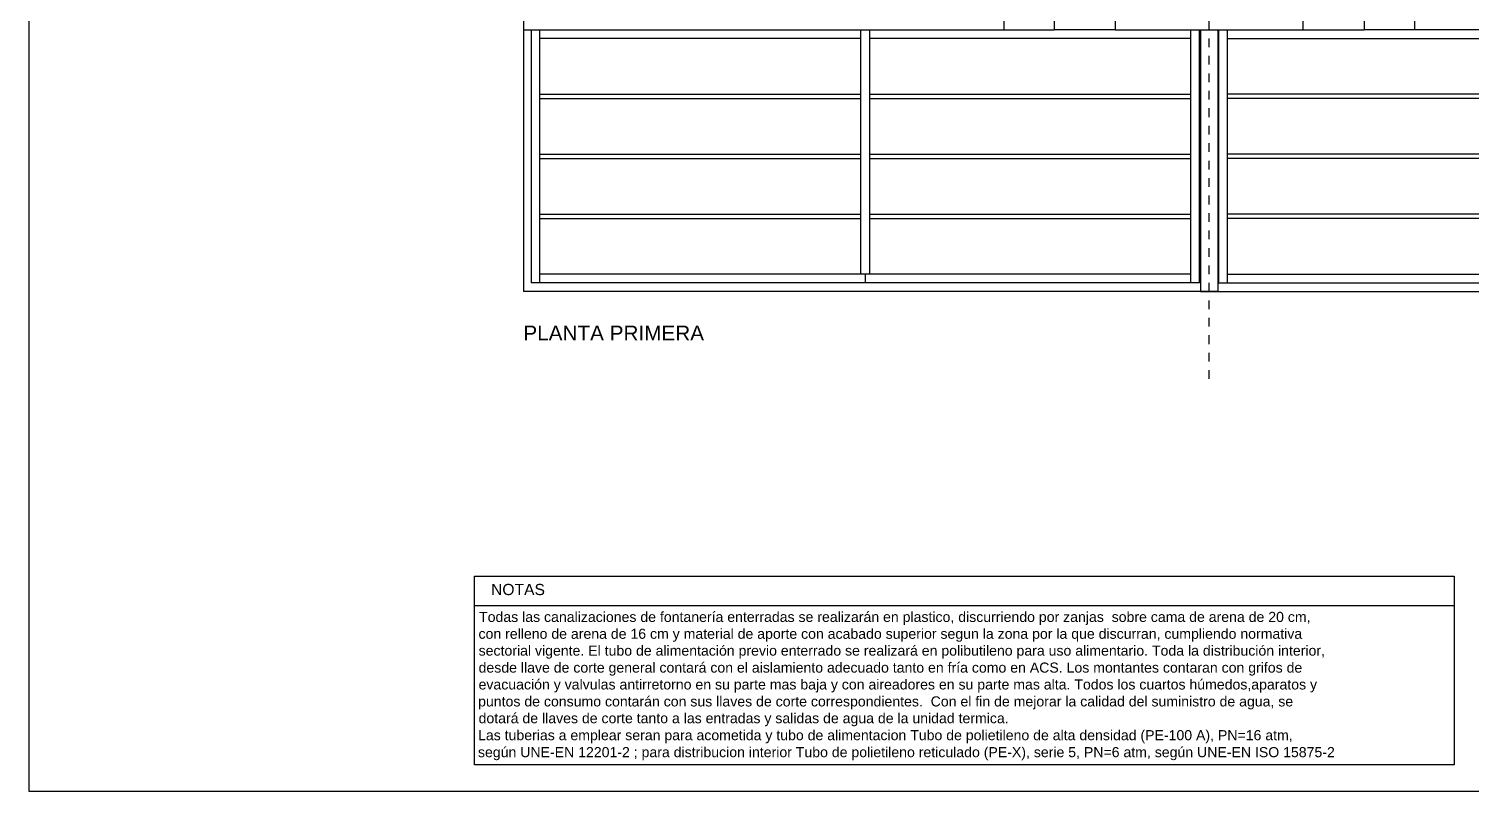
# Model space of a CAD drawing. Header units: millimetres. Extents: x 441156 to 441876, y 4514765 to 4515211.
# Drawn here: x 441432.47 to 441448.98, y 4515165.05 to 4515173.78 of the extents above; entities that cross this region are included whole.
import ezdxf

# ---------------------------------------------------------------- set-up
doc = ezdxf.new("R2010")
doc.units = ezdxf.units.MM
doc.linetypes.add('RAYITAS', pattern=[0.375, 0.25, -0.125])
doc.layers.add('01_cartela', color=6, linetype='Continuous', plot=False)
for name, color, linetype in [('01_mono PRIMERA', 2, 'Continuous'), ('01_proyección', 4, 'RAYITAS'), ('01_textos', 7, 'Continuous'), ('INGIN SANEAMIENTO TEXTO', 7, 'Continuous')]:
    doc.layers.add(name, color=color, linetype=linetype)
doc.styles.add('Estilo1', font='swissel.ttf')

# ---------------------------------------------------------------- blocks, each defined once
blk = doc.blocks.new('A$C065C7C63')
at = {"layer": '01_mono PRIMERA', "color": 254}
for p, q in [((2.007, 4.63, 0), (2.007, 3, 0)), ((7.507, 4.63, 0), (7.507, 3, 0)), ((12.207, 4.63, 0), (12.207, 3, 0)), ((8.082, 3.3, 0), (8.082, 3, 0)), ((8.782, 3.3, 0), (8.782, 3, 0)), ((10.932, 3.3, 0), (10.932, 3, 0)), ((11.632, 3.3, 0), (11.632, 3, 0)), ((2.007, 3, 0), (7.507, 3, 0)), ((2.007, 3, 0), (2.007, 0, 0)), ((2.097, 3, 0), (2.097, 0.1, 0)), ((2.197, 0.1, 0), (2.197, 3, 0)), ((5.872, 0.2), (5.872, 3)), ((5.972, 0.2), (5.972, 3)), ((7.507, 3, 0), (8.082, 3, 0)), ((8.782, 3, 0), (8.082, 3, 0)), ((8.782, 3, 0), (10.932, 3, 0)), ((9.648, 0.1, 0), (9.648, 3, 0)), ((9.748, 0.1, 0), (9.748, 3, 0)), ((9.757, 3, 0), (9.757, 0, 0)), ((9.757, 3, 0), (9.757, 0, 0)), ((9.957, 3, 0), (9.957, 0, 0)), ((9.957, 3, 0), (9.957, 0, 0)), ((9.967, 0.1, 0), (9.967, 3, 0)), ((10.067, 0.1, 0), (10.067, 3, 0)), ((10.932, 3, 0), (11.632, 3, 0)), ((12.207, 3, 0), (11.632, 3, 0)), ((17.707, 3, 0), (12.207, 3, 0)), ((5.872, 2.9), (2.197, 2.9, 0)), ((9.648, 2.9, 0), (5.972, 2.9)), ((10.067, 2.9, 0), (13.742, 2.9)), ((2.197, 2.263, 0), (5.872, 2.263)), ((2.197, 2.213, 0), (5.872, 2.213)), ((5.972, 2.263), (9.648, 2.263, 0)), ((5.972, 2.213), (9.648, 2.213, 0)), ((13.742, 2.263), (10.067, 2.263, 0)), ((13.742, 2.213), (10.067, 2.213, 0)), ((2.197, 1.575, 0), (5.872, 1.575)), ((2.197, 1.525, 0), (5.872, 1.525)), ((5.972, 1.575), (9.648, 1.575, 0)), ((5.972, 1.525), (9.648, 1.525, 0)), ((13.742, 1.575), (10.067, 1.575, 0)), ((13.742, 1.525), (10.067, 1.525, 0)), ((2.197, 0.888, 0), (5.872, 0.888)), ((2.197, 0.838, 0), (5.872, 0.838)), ((5.972, 0.888), (9.648, 0.888, 0)), ((5.972, 0.838), (9.648, 0.838, 0)), ((13.742, 0.888), (10.067, 0.888, 0)), ((13.742, 0.838), (10.067, 0.838, 0)), ((9.648, 0.2, 0), (2.197, 0.2, 0)), ((5.922, 0.1), (5.922, 0.2)), ((5.922, 0.1), (5.922, 0.2)), ((10.067, 0.2, 0), (17.517, 0.2, 0)), ((9.757, 0, 0), (2.007, 0, 0)), ((9.748, 0.1, 0), (2.097, 0.1, 0)), ((9.957, 0, 0), (9.757, 0, 0)), ((9.757, 0, 0), (9.957, 0, 0)), ((9.957, 0, 0), (17.707, 0, 0)), ((9.967, 0.1, 0), (17.617, 0.1, 0))]:
    blk.add_line(p, q, dxfattribs=at)

msp = doc.modelspace()

# ---------------------------------------------------------------- linework, layer by layer
at = {"layer": '01_cartela', "color": 3}
msp.add_lwpolyline([(441432.47255193, 4515186.58008588), (441432.47255193, 4515165.04506187), (441463.11053999, 4515165.04506187), (441463.11053999, 4515186.58008588)], close=True, dxfattribs=at)
at = {"layer": '01_proyección', "color": 10, "ltscale": 0.25}
msp.add_line((441445.98358844, 4515169.76543466, -0.00000353), (441445.98358844, 4515184.86543465, -0.00000302), dxfattribs=at)
at = {"layer": 'INGIN SANEAMIENTO TEXTO', "color": 5}
msp.add_lwpolyline([(441437.57461995, 4515167.17127102), (441448.78933606, 4515167.17127102), (441448.78933606, 4515165.34506187), (441437.57461995, 4515165.34506187), (441437.57461995, 4515167.50751721), (441448.78933606, 4515167.50751721), (441448.78933606, 4515167.17127102)], dxfattribs=at)

# ---------------------------------------------------------------- block references
at = {"layer": '01_mono PRIMERA'}
msp.add_blockref('A$C065C7C63', (441436.12636912, 4515170.76543437), dxfattribs=at)

# ---------------------------------------------------------------- texts
at = {"layer": '01_textos', "color": 5, "style": 'Estilo1'}
msp.add_text('PLANTA PRIMERA', height=0.1697265748, dxfattribs=at).set_placement((441438.13358825, 4515170.20695935, -0.00000053))
at = {"layer": '01_textos', "color": 1, "style": 'Estilo1'}
msp.add_text('NOTAS', height=0.128261215, dxfattribs=at).set_placement((441437.763568, 4515167.29043442))
at = {"layer": 'INGIN SANEAMIENTO TEXTO', "color": 5, "style": 'Estilo1'}
for s, height, p in [('Todas las canalizaciones de fontanería enterradas se realizarán en plastico, discurriendo por zanjas  sobre cama de arena de 20 cm,', 0.11542964114, (441437.62653165, 4515166.98297651)), ('con relleno de arena de 16 cm y material de aporte con acabado superior segun la zona por la que discurran, cumpliendo normativa', 0.11542964114, (441437.62023262, 4515166.79012134)), ('sectorial vigente. El tubo de alimentación previo enterrado se realizará en polibutileno para uso alimentario. Toda la distribución interior,', 0.11542964114, (441437.62157116, 4515166.59710871)), ('desde llave de corte general contará con el aislamiento adecuado tanto en fría como en ACS. Los montantes contaran con grifos de', 0.11542964114, (441437.62102, 4515166.40275753)), ('evacuación y valvulas antirretorno en su parte mas baja y con aireadores en su parte mas alta. Todos los cuartos húmedos,aparatos y', 0.11542964114, (441437.62062631, 4515166.20974489)), ('puntos de consumo contarán con sus llaves de corte correspondientes.  Con el fin de mejorar la calidad del suministro de agua, se ', 0.11542964114, (441437.61590204, 4515166.01539371)), ('dotará de llaves de corte tanto a las entradas y salidas de agua de la unidad termica.', 0.1154296411, (441437.62102, 4515165.82301097)), ('Las tuberias a emplear seran para acometida y tubo de alimentacion Tubo de polietileno de alta densidad (PE-100 A), PN=16 atm, ', 0.11542964114, (441437.61472097, 4515165.62865979)), ('según UNE-EN 12201-2 ; para distribucion interior Tubo de polietileno reticulado (PE-X), serie 5, PN=6 atm, según UNE-EN ISO 15875-2', 0.11542964114, (441437.61385486, 4515165.43422987))]:
    msp.add_text(s, height=height, dxfattribs=at).set_placement(p)

doc.saveas('drawing.dxf')
